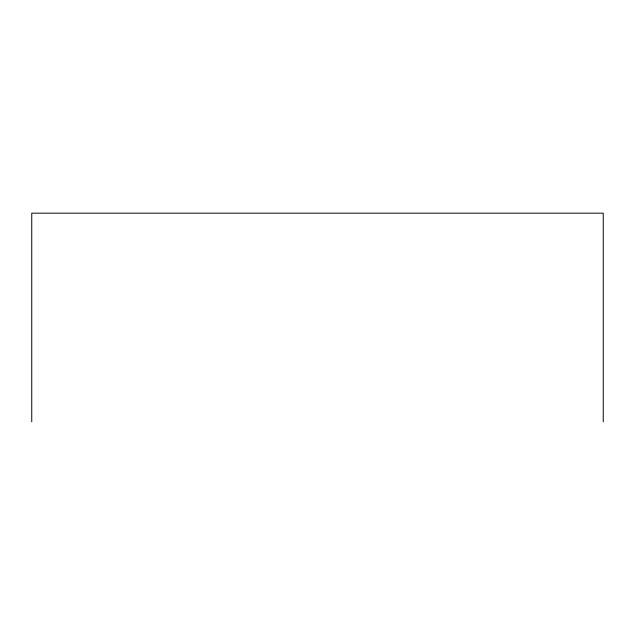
<?xml version="1.0" encoding="UTF-8"?>
<svg xmlns="http://www.w3.org/2000/svg" width="635" height="635" viewBox="0 0 635 635"><rect width="100%" height="100%" fill="white"/><g stroke="black" fill="none" stroke-linecap="round" stroke-linejoin="round"><path stroke-width="0.95" d="M603.25 421.831L603.25 213.169L31.75 213.169L31.75 421.831"/></g></svg>
